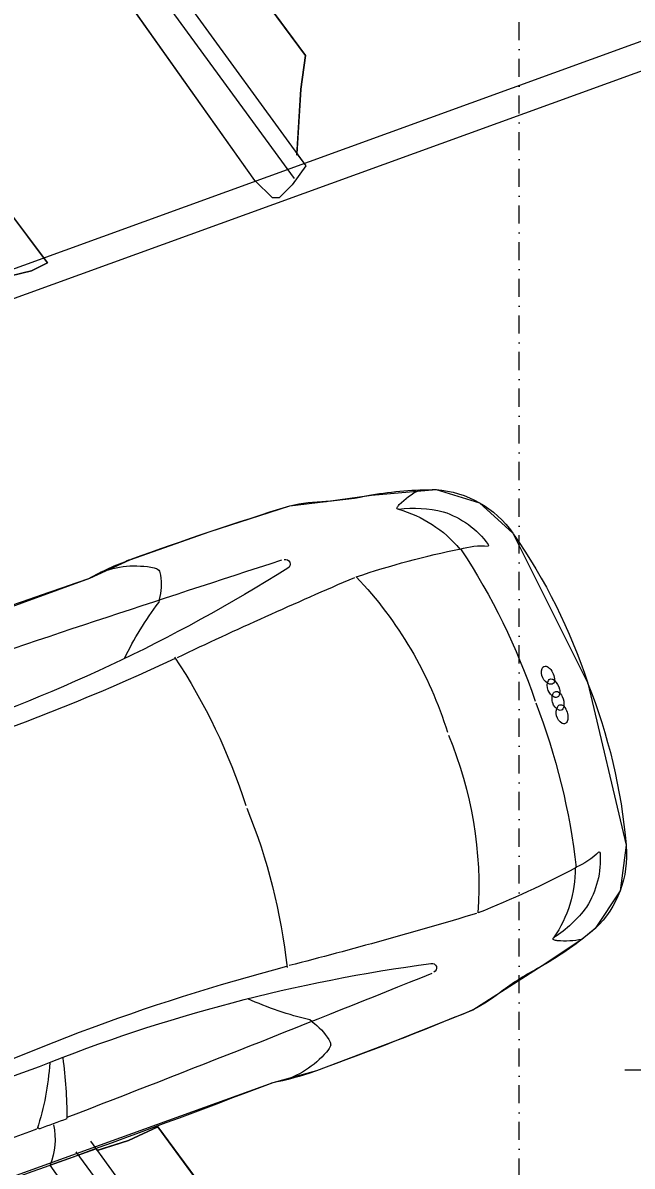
# Model space of a CAD drawing. Extents: x -1701 to 23780, y -363 to 7742.
# Drawn here: x 8396.9 to 8606.4, y 765.6 to 1158.6 of the extents above; entities that cross this region are included whole.
import ezdxf
from ezdxf.enums import TextEntityAlignment as Align

# ---------------------------------------------------------------- set-up
doc = ezdxf.new("R2010")
doc.units = 0
doc.header["$LTSCALE"] = 25
doc.header["$MEASUREMENT"] = 0
for name, pattern in [('Audi$0$DASHDOT2', [0.5, 0.25, -0.125, 0, -0.125]), ('Audi$0$DOT2', [0.125, 0, -0.125]), ('Audi$0$HIDDEN', [0.375, 0.25, -0.125])]:
    doc.linetypes.add(name, pattern=pattern)
doc.layers.get('0').update_dxf_attribs({"color": 9, "lineweight": 9})
for name, color, linetype, lineweight in [('Audi$0$04', 8, 'Continuous', 9), ('Audi$0$06D', 8, 'Continuous', 9), ('Audi$0$20', 8, 'Audi$0$DOT2', 9), ('Audi$0$21', 8, 'Continuous', 9), ('Audi$0$24', 8, 'Audi$0$DASHDOT2', 9)]:
    doc.layers.add(name, color=color, linetype=linetype, lineweight=lineweight)
doc.styles.add('Audi$0$Arial', font='arial.ttf', dxfattribs={"height": 2.5})
doc.styles.add('Audi$0$MuuM_TEXT-STANDART', font='ARIALN.TTF')

# ---------------------------------------------------------------- blocks, each defined once
blk = doc.blocks.new('Audi$0$0_elevationtarget-p')
h = blk.add_hatch(color=256)
h.paths.add_polyline_path([(2.5, 0, 0.414214), (0, 2.5), (0, 0)])
h.paths.add_polyline_path([(0, 0), (-2.5, 0, 0.414214), (0, -2.5)])
blk.add_line((0, -3.5), (0, 3.5))
blk.add_lwpolyline([(16.605, 0), (-4, 0)])
blk.add_circle((0, 0), 2.5)
at = {"style": 'Audi$0$Arial'}
blk.add_attdef('BITMISKOT', text='', height=2, dxfattribs=at).set_placement((4.5, 0), align=Align.BOTTOM_LEFT)
blk.add_attdef('KABAKOT', text='', height=2, dxfattribs=at).set_placement((4.5, -0.592), align=Align.TOP_LEFT)
blk = doc.blocks.new('Audi$0$Group-321-1')
at = {"lineweight": 0}
for p, q in [((384783.0404, 69371.037), (384783.0455, 69371.0295)), ((384784.4115, 69370.3332), (384784.4025, 69370.333))]:
    blk.add_line(p, q, dxfattribs=at)
blk.add_lwpolyline([(384783.7337, 69368.6844), (384784.4562, 69370.087), (384784.5363, 69370.2162), (384784.6671, 69370.4777), (384784.7897, 69370.7386), (384784.8195, 69370.8587), (384784.8615, 69371.012), (384784.9078, 69371.2302), (384784.8821, 69371.3838), (384784.7923, 69371.511), (384784.3139, 69371.8312), (384783.7777, 69372.0326), (384783.6197, 69372.0318), (384783.48, 69371.9631), (384783.4374, 69371.9222), (384783.3299, 69371.7988), (384783.1493, 69371.5806), (384783.0089, 69371.3289), (384782.8745, 69371.074), (384782.8143, 69370.9298), (384782.099, 69369.5315)], dxfattribs=at)
for centre, radius, start, end in [((384783.7002, 69371.6914), 0.3498, 77.5866, 129.0276), ((384783.3657, 69370.1215), 1.955, 60.966, 77.834), ((384784.32, 69371.0452), 1.2443, 132.4655, 142.7244), ((384783.6803, 69371.6404), 0.3125, 79.0353, 114.6797), ((384783.8912, 69371.7489), 0.2436, 127.2849, 150.4821), ((384783.7369, 69371.9408), 0.00701, 14.3074, 65.7877), ((384783.7203, 69371.8273), 0.2984, 161.3049, 177.7436), ((384783.7432, 69371.5713), 0.4025, 118.72, 140.7848), ((384783.624, 69371.4545), 0.4181, 82.5082, 117.4781), ((384786.16, 69370.0997), 3.0479, 144.4513, 151.4415), ((384783.1339, 69369.6371), 2.3005, 61.7007, 76.2646), ((384783.5084, 69371.8411), 0.0862, 181.346, 189.6397), ((384783.4275, 69371.8281), 0.00442, 198.8504, 328.8627), ((384783.4781, 69370.0639), 1.955, 47.8221, 64.6901), ((384782.5383, 69372.3373), 0.9575, 316.2186, 325.7418), ((384784.1827, 69371.7527), 0.0264, 86.2513, 116.6), ((384784.1802, 69371.7174), 0.0619, 44.0406, 86.0686), ((384784.1759, 69371.7659), 0.0116, 115.4859, 202.8384), ((384784.2048, 69371.7798), 0.0437, 204.9366, 291.601), ((384784.219, 69371.7483), 0.0101, 111.9283, 196.7629), ((384784.245, 69371.7546), 0.0368, 193.5155, 249.2754), ((384784.2267, 69371.7313), 0.0287, 93.4709, 113.7003), ((384784.2157, 69371.751), 0.0129, 292.515, 43.913), ((384784.2218, 69371.692), 0.0681, 58.3409, 87.3083), ((384784.264, 69371.7268), 0.0131, 105.2381, 152.0925), ((384784.2396, 69371.7211), 0.0339, 22.2897, 58.1662), ((384784.2684, 69371.7064), 0.0339, 67.4899, 103.3665), ((384784.2551, 69371.6749), 0.0681, 38.3479, 67.3152), ((384784.2513, 69371.7608), 0.045, 244.6107, 282.6822), ((384784.2665, 69371.7271), 0.0153, 157.3959, 204.4647), ((384784.2938, 69371.739), 0.045, 202.974, 241.0454), ((384784.2575, 69371.7317), 0.0153, 281.1914, 328.2602), ((384784.2588, 69371.7295), 0.0131, 333.5636, 20.4181), ((384784.2924, 69371.7303), 0.0368, 236.3807, 292.1406), ((384784.3065, 69371.7044), 0.0129, 81.7431, 193.1412), ((384784.3363, 69371.7123), 0.0437, 194.0551, 280.7195), ((384784.3025, 69371.7054), 0.0101, 288.8932, 13.7278), ((384784.2842, 69371.7018), 0.0287, 11.9558, 32.1852), ((384784.2999, 69371.6559), 0.0619, 39.5875, 81.6156), ((384783.6081, 69371.2726), 0.5525, 133.0237, 146.1228), ((384783.2195, 69369.5931), 2.3005, 49.3915, 63.9554), ((384784.3419, 69371.6807), 0.0116, 282.8177, 10.1702), ((384784.3272, 69371.6786), 0.0264, 9.0561, 39.4048), ((384793.5272, 69365.622), 11.9668, 150.13727, 152.89723), ((384800.1056, 69364.1963), 18.1799, 156.13496, 158.24111), ((384783.405, 69370.2154), 1.343, 60.0174, 86.688), ((384784.5586, 69371.2508), 0.3498, 356.6286, 48.0695), ((384865.0479, 69325.7189), 93.6961, 150.803073, 151.627747), ((384783.2749, 69371.4236), 0.0159, 339.0039, 150.3983), ((384784.4941, 69371.4395), 0.2436, 335.1741, 358.3712), ((384784.7399, 69371.4259), 0.00701, 59.8685, 111.3487), ((384784.5288, 69371.2049), 0.3125, 10.9765, 46.6208), ((384777.8715, 69372.8535), 5.6052, 330.8944, 345.1644), ((384783.5314, 69370.1506), 1.343, 38.9682, 65.6387), ((384781.8315, 69372.3216), 3.0479, 334.2146, 341.2049), ((384784.4106, 69371.0507), 0.4181, 8.178, 43.1479), ((384784.436, 69371.2157), 0.4025, 344.8714, 6.9361), ((384783.6723, 69371.3777), 1.2443, 342.9317, 353.1906), ((384784.6574, 69371.3463), 0.2984, 307.9125, 324.3512), ((384782.9706, 69371.0742), 0.0369, 91.8, 120.3439), ((384782.963, 69371.0791), 0.0326, 45.4864, 78.5544), ((384784.8286, 69371.1089), 0.00442, 156.7934, 286.8057), ((384784.7921, 69371.1821), 0.0862, 296.0164, 304.3102), ((384783.7734, 69370.6126), 1.0105, 153.0695, 161.9186), ((384783.1168, 69370.8333), 0.3186, 120.9729, 155.4756), ((384782.8486, 69370.9332), 0.2179, 28.7618, 50.9848), ((384784.1506, 69371.1377), 1.1104, 185.593, 197.2706), ((384785.7608, 69370.6832), 0.9575, 159.9143, 169.4376), ((384768.9056, 69380.2116), 18.1799, 327.41502, 329.52117), ((384822.9409, 69349.5203), 45.4809, 151.91783, 153.89663), ((384776.6075, 69373.5829), 7.1236, 326.0794, 338.11644), ((384782.7341, 69368.9325), 2.0531, 60.6822, 76.5032), ((384784.272, 69370.9318), 0.5525, 339.5333, 352.6324), ((384788.9005, 69367.1922), 5.6052, 140.4918, 154.7617), ((384784.589, 69370.7491), 0.0159, 335.2578, 146.6522), ((384782.8801, 69368.8575), 2.0531, 49.1529, 64.974), ((384699.7855, 69410.5499), 93.6961, 334.028379, 334.853054), ((384773.8988, 69375.6976), 11.9668, 332.7589, 335.51885), ((384790.2301, 69366.5903), 7.1236, 147.53968, 159.57673), ((384783.8462, 69371.294), 1.1104, 288.3855, 300.0631), ((384784.4389, 69370.1168), 0.2179, 74.6714, 96.8944), ((384784.4908, 69370.2948), 0.0326, 47.1018, 80.1697), ((384784.2014, 69370.2765), 0.3186, 330.1806, 4.6832), ((384784.4824, 69370.2982), 0.0369, 5.3122, 33.8561), ((384782.4965, 69369.975), 0.2388, 70.6349, 104.3906), ((384825.273, 69347.607), 48.3027, 152.0551, 152.17195), ((384782.4028, 69368.6925), 1.5636, 74.9854, 82.5895), ((384783.6393, 69370.6814), 1.0105, 323.7375, 332.5866), ((384821.1879, 69350.0129), 43.565, 152.47687, 153.59071), ((384780.1046, 69371.4451), 2.9727, 314.8855, 333.6766), ((384782.7293, 69369.2079), 0.9545, 86.6279, 100.516), ((384782.5618, 69370.1533), 0.00585, 151.7805, 223.8989), ((384743.6698, 69390.211), 45.4809, 331.7595, 333.7383)]:
    blk.add_arc(centre, radius, start, end, dxfattribs=at)
blk = doc.blocks.new('Audi$0$Group-322-1')
for p, q in [((384781.331, 69370.2105), (384781.2966, 69370.1597)), ((384781.5743, 69369.9737), (384781.331, 69370.2105)), ((384781.2966, 69370.1597), (384781.2703, 69370.0916)), ((384781.2703, 69370.0916), (384781.2557, 69370.0172)), ((384781.2352, 69370.0373), (384781.1991, 69370.0045)), ((384781.2557, 69370.0172), (384781.2352, 69370.0373)), ((384781.9623, 69369.3941), (384781.2557, 69370.0169)), ((384781.2557, 69370.0169), (384781.2754, 69369.9991)), ((384781.1619, 69369.9731), (384781.1407, 69369.9383)), ((384781.1991, 69370.0045), (384781.1619, 69369.9731)), ((384781.784, 69369.4706), (384781.1997, 69370.004)), ((384781.6545, 69369.8691), (384781.5743, 69369.9737)), ((384781.1407, 69369.9383), (384781.6919, 69369.4347)), ((384781.7823, 69369.6607), (384781.6545, 69369.8691)), ((384781.9441, 69369.4245), (384781.7823, 69369.6607)), ((384781.6228, 69369.4109), (384781.7921, 69369.4695)), ((384781.7921, 69369.4695), (384781.8013, 69369.4647)), ((384781.8013, 69369.4647), (384781.8317, 69369.4193)), ((384781.8241, 69369.4453), (384781.8377, 69369.4563)), ((384781.8317, 69369.4193), (384781.8727, 69369.4049)), ((384781.8377, 69369.4563), (384781.862, 69369.4435)), ((384781.862, 69369.4435), (384781.8993, 69369.4183)), ((384781.9863, 69369.3597), (384781.9441, 69369.4245)), ((384781.6183, 69369.395), (384781.6228, 69369.4109)), ((384781.6494, 69369.3621), (384781.6183, 69369.395)), ((384781.7937, 69369.3845), (384781.6889, 69369.3595)), ((384781.7664, 69369.3807), (384781.9464, 69369.2177)), ((384781.8226, 69369.3912), (384781.7937, 69369.3845)), ((384781.8894, 69369.3631), (384781.8226, 69369.3912)), ((384781.8993, 69369.4183), (384781.9205, 69369.3851)), ((384781.9205, 69369.3851), (384781.9175, 69369.372)), ((384781.6889, 69369.3595), (384781.6494, 69369.3621)), ((384781.9084, 69369.3622), (384781.8894, 69369.3631)), ((384781.9175, 69369.372), (384781.9084, 69369.3622)), ((384781.9692, 69369.3081), (384781.9114, 69369.3606)), ((384781.97, 69369.3257), (384781.9863, 69369.3597)), ((384781.9978, 69369.329), (384781.9767, 69369.3483)), ((384781.9625, 69369.2298), (384782.008, 69369.3088)), ((384781.9659, 69369.2362), (384781.97, 69369.3257)), ((384782.008, 69369.3088), (384781.9978, 69369.329))]:
    blk.add_line(p, q)
blk.add_lwpolyline([(384781.331, 69370.2105), (384781.5743, 69369.9737), (384781.6545, 69369.8691), (384781.7823, 69369.6607), (384781.9441, 69369.4245), (384781.9863, 69369.3597), (384781.9796, 69369.3457), (384781.9978, 69369.329), (384782.008, 69369.3088), (384781.9659, 69369.2362), (384781.9464, 69369.2177), (384781.7687, 69369.3785), (384781.6889, 69369.3595), (384781.6494, 69369.3621), (384781.6183, 69369.395), (384781.6228, 69369.4109), (384781.6919, 69369.4347), (384781.1407, 69369.9383), (384781.1619, 69369.9731), (384781.1991, 69370.0045), (384781.2352, 69370.0373), (384781.2557, 69370.0169), (384781.2703, 69370.0916), (384781.2966, 69370.1597)], close=True)
blk = doc.blocks.new('Audi$0$Group-324-1')
for p, q in [((384781.7733, 69371.0498), (384781.7031, 69371.0121)), ((384782.5366, 69370.3335), (384781.7733, 69371.0498)), ((384781.7031, 69371.0121), (384781.6524, 69370.9735)), ((384782.4941, 69370.2883), (384781.7252, 69371.016)), ((384781.8057, 69371.015), (384782.0321, 69370.9999)), ((384782.0321, 69370.9999), (384782.1497, 69371.0007)), ((384782.1497, 69371.0007), (384782.6141, 69370.5571)), ((384781.6524, 69370.9735), (384781.6499, 69370.9499)), ((384781.6499, 69370.9499), (384781.7011, 69370.8824)), ((384781.7011, 69370.8824), (384782.4371, 69370.2063)), ((384782.6141, 69370.5571), (384782.5545, 69370.4624)), ((384782.5545, 69370.4624), (384782.5076, 69370.3596))]:
    blk.add_line(p, q)
blk.add_lwpolyline([(384782.6141, 69370.5571), (384782.1497, 69371.0007), (384782.0321, 69370.9999), (384781.8107, 69371.0146), (384781.7733, 69371.0498), (384781.7031, 69371.0121), (384781.6524, 69370.9735), (384781.6499, 69370.9499), (384781.7011, 69370.8824), (384782.4371, 69370.2063), (384782.5131, 69370.3555), (384782.5079, 69370.3604), (384782.5545, 69370.4624)], close=True)
blk = doc.blocks.new('Audi$0$p-audi_arac')
at = {"layer": 'Audi$0$06D', "lineweight": 0, "flags": 128}
blk.add_lwpolyline([(695.6, 0.8), (-4.4, 0.8), (-4.4, 400.8), (695.6, 400.8)], close=True, dxfattribs=at)
at = {"xscale": 99.99999999999999, "yscale": 99.99999999999999, "zscale": 99.99999999999999, "rotation": 117.1763778173342}
for name in ['Audi$0$Group-321-1', 'Audi$0$Group-324-1', 'Audi$0$Group-322-1']:
    blk.add_blockref(name, (23745751.03, -31061967.79), dxfattribs=at)
blk = doc.blocks.new('Audi')
at = {"layer": 'Audi$0$20', "linetype": 'Audi$0$HIDDEN', "lineweight": 0}
blk.add_lwpolyline([(7129.5, 979.76, -0.152644), (10705.5, 2076.19, -0.10573)], format="xyb", dxfattribs=at)
at = {"layer": 'Audi$0$24'}
blk.add_lwpolyline([(8567.5, 195), (8567.5, 4035)], dxfattribs=at)
at = {"layer": 'Audi$0$04', "xscale": -1, "rotation": 19.9319625242744}
for p in [(8765.79, 1197.97), (8753.2, 777.99)]:
    blk.add_blockref('Audi$0$p-audi_arac', p, dxfattribs=at)
at = {"layer": 'Audi$0$21'}
ref = blk.add_blockref('Audi$0$0_elevationtarget-p', (8623.86, 798.61), dxfattribs=dict(at, xscale=5, yscale=5, zscale=0.5))
ref.add_attrib('BITMISKOT', ' +6.40', dxfattribs={"layer": '0', "height": 10, "style": 'Audi$0$MuuM_TEXT-STANDART'}).set_placement((8646.36, 798.34), align=Align.BOTTOM_LEFT)
ref.add_attrib('KABAKOT', ' +6.20', dxfattribs={"layer": '0', "height": 10, "style": 'Audi$0$MuuM_TEXT-STANDART'}).set_placement((8646.36, 783.5), align=Align.BOTTOM_LEFT)

msp = doc.modelspace()

# ---------------------------------------------------------------- block references
at = {"color": 6}
msp.add_blockref('Audi', (0, 0), dxfattribs=at)

doc.saveas('drawing.dxf')
